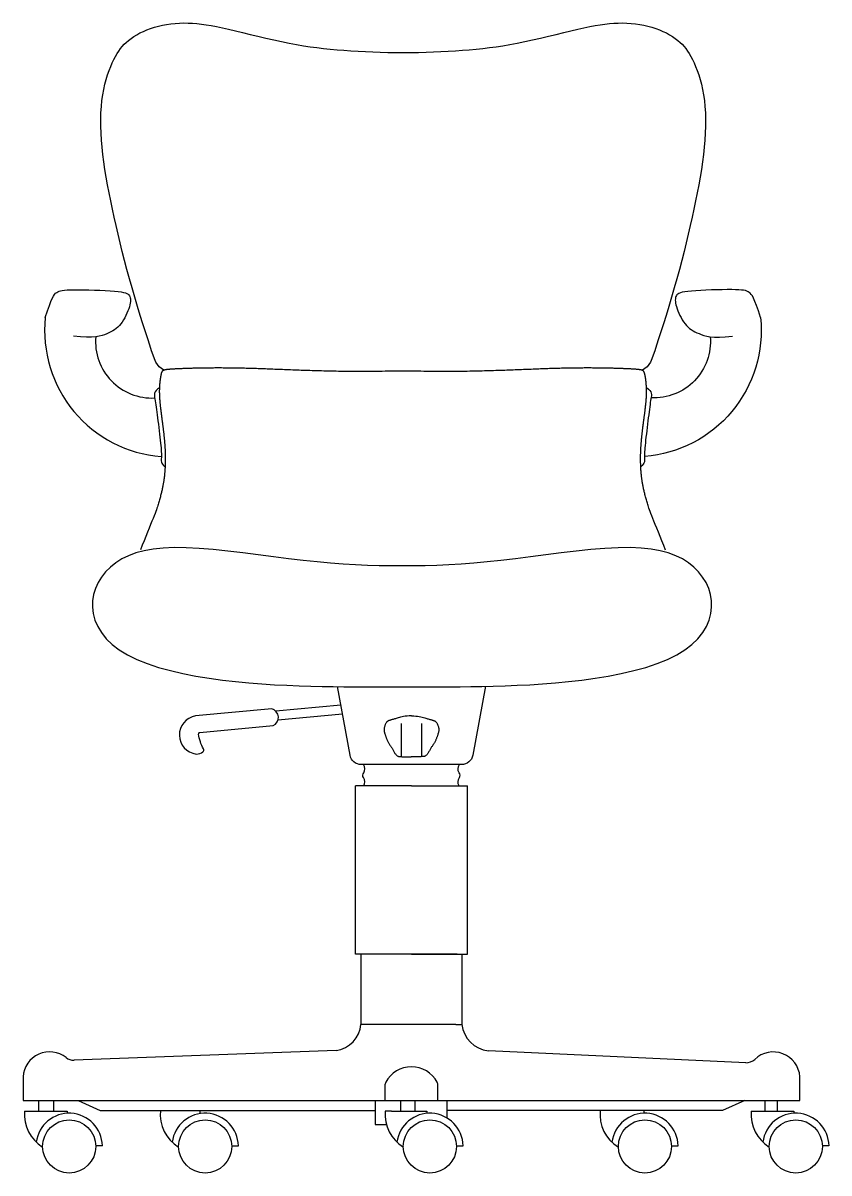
# Model space of a CAD drawing. Header units: millimetres. Extents: x 2198.5 to 2287.8, y 1208.8 to 1298.1.
# Drawn here: x 2216.082 to 2216.736, y 1227.472 to 1228.406 of the extents above; entities that cross this region are included whole.
import ezdxf

# ---------------------------------------------------------------- set-up
doc = ezdxf.new("R2010")
doc.units = ezdxf.units.MM

msp = doc.modelspace()

# ---------------------------------------------------------------- linework, layer by layer
for p, q in [((2216.17993, 1227.97741), (2216.17329, 1227.97564)), ((2216.18728, 1227.97874), (2216.17993, 1227.97741)), ((2216.19537, 1227.9796), (2216.18728, 1227.97874)), ((2216.20426, 1227.97999), (2216.19537, 1227.9796)), ((2216.21402, 1227.97991), (2216.20426, 1227.97999)), ((2216.22465, 1227.97936), (2216.21402, 1227.97991)), ((2216.23601, 1227.97842), (2216.22465, 1227.97936)), ((2216.24792, 1227.97718), (2216.23601, 1227.97842)), ((2216.26017, 1227.97572), (2216.24792, 1227.97718)), ((2216.53068, 1227.97718), (2216.51842, 1227.97572)), ((2216.54259, 1227.97842), (2216.53068, 1227.97718)), ((2216.55395, 1227.97936), (2216.54259, 1227.97842)), ((2216.56458, 1227.97991), (2216.55395, 1227.97936)), ((2216.57433, 1227.97999), (2216.56458, 1227.97991)), ((2216.58323, 1227.9796), (2216.57433, 1227.97999)), ((2216.59132, 1227.97874), (2216.58323, 1227.9796)), ((2216.59866, 1227.97741), (2216.59132, 1227.97874)), ((2216.60531, 1227.97564), (2216.59866, 1227.97741)), ((2216.15699, 1227.96767), (2216.1526, 1227.96417)), ((2216.16187, 1227.97076), (2216.15699, 1227.96767)), ((2216.16729, 1227.97342), (2216.16187, 1227.97076)), ((2216.17329, 1227.97564), (2216.16729, 1227.97342)), ((2216.2726, 1227.97414), (2216.26017, 1227.97572)), ((2216.28501, 1227.97253), (2216.2726, 1227.97414)), ((2216.29722, 1227.97097), (2216.28501, 1227.97253)), ((2216.30904, 1227.96956), (2216.29722, 1227.97097)), ((2216.32033, 1227.96837), (2216.30904, 1227.96956)), ((2216.33112, 1227.9674), (2216.32033, 1227.96837)), ((2216.34147, 1227.96662), (2216.33112, 1227.9674)), ((2216.35147, 1227.96603), (2216.34147, 1227.96662)), ((2216.43712, 1227.96662), (2216.42713, 1227.96603)), ((2216.44748, 1227.9674), (2216.43712, 1227.96662)), ((2216.45827, 1227.96837), (2216.44748, 1227.9674)), ((2216.46955, 1227.96956), (2216.45827, 1227.96837)), ((2216.48138, 1227.97097), (2216.46955, 1227.96956)), ((2216.49358, 1227.97253), (2216.48138, 1227.97097)), ((2216.506, 1227.97414), (2216.49358, 1227.97253)), ((2216.51842, 1227.97572), (2216.506, 1227.97414)), ((2216.61131, 1227.97342), (2216.60531, 1227.97564)), ((2216.61672, 1227.97076), (2216.61131, 1227.97342)), ((2216.62161, 1227.96767), (2216.61672, 1227.97076)), ((2216.626, 1227.96417), (2216.62161, 1227.96767)), ((2216.14873, 1227.96029), (2216.14539, 1227.95608)), ((2216.1526, 1227.96417), (2216.14873, 1227.96029)), ((2216.36118, 1227.9656), (2216.35147, 1227.96603)), ((2216.37067, 1227.96531), (2216.36118, 1227.9656)), ((2216.38002, 1227.96516), (2216.37067, 1227.96531)), ((2216.3893, 1227.96511), (2216.38002, 1227.96516)), ((2216.39858, 1227.96516), (2216.3893, 1227.96511)), ((2216.40793, 1227.96531), (2216.39858, 1227.96516)), ((2216.41742, 1227.9656), (2216.40793, 1227.96531)), ((2216.42713, 1227.96603), (2216.41742, 1227.9656)), ((2216.62987, 1227.96029), (2216.626, 1227.96417)), ((2216.6332, 1227.95608), (2216.62987, 1227.96029)), ((2216.14264, 1227.95158), (2216.1405, 1227.94684)), ((2216.14539, 1227.95608), (2216.14264, 1227.95158)), ((2216.63596, 1227.95158), (2216.6332, 1227.95608)), ((2216.6381, 1227.94684), (2216.63596, 1227.95158)), ((2216.139, 1227.94192), (2216.13818, 1227.93684)), ((2216.1405, 1227.94684), (2216.139, 1227.94192)), ((2216.6396, 1227.94192), (2216.6381, 1227.94684)), ((2216.64041, 1227.93684), (2216.6396, 1227.94192)), ((2216.13818, 1227.93684), (2216.13808, 1227.93167)), ((2216.13808, 1227.93167), (2216.13871, 1227.92644)), ((2216.63988, 1227.92644), (2216.64052, 1227.93167)), ((2216.64052, 1227.93167), (2216.64041, 1227.93684)), ((2216.13871, 1227.92644), (2216.14012, 1227.92122)), ((2216.14012, 1227.92122), (2216.14234, 1227.91605)), ((2216.63626, 1227.91605), (2216.63847, 1227.92122)), ((2216.63847, 1227.92122), (2216.63988, 1227.92644)), ((2216.14234, 1227.91605), (2216.14538, 1227.91099)), ((2216.14538, 1227.91099), (2216.14928, 1227.90609)), ((2216.62932, 1227.90609), (2216.63322, 1227.91099)), ((2216.63322, 1227.91099), (2216.63626, 1227.91605)), ((2216.14928, 1227.90609), (2216.15406, 1227.9014)), ((2216.15406, 1227.9014), (2216.15976, 1227.89699)), ((2216.61884, 1227.89699), (2216.62454, 1227.9014)), ((2216.62454, 1227.9014), (2216.62932, 1227.90609)), ((2216.15976, 1227.89699), (2216.16641, 1227.8929)), ((2216.16641, 1227.8929), (2216.17399, 1227.88918)), ((2216.60461, 1227.88918), (2216.61219, 1227.8929)), ((2216.61219, 1227.8929), (2216.61884, 1227.89699)), ((2216.17399, 1227.88918), (2216.18242, 1227.88583)), ((2216.18242, 1227.88583), (2216.19157, 1227.88282)), ((2216.19157, 1227.88282), (2216.2013, 1227.88014)), ((2216.5773, 1227.88014), (2216.58703, 1227.88282)), ((2216.58703, 1227.88282), (2216.59617, 1227.88583)), ((2216.59617, 1227.88583), (2216.60461, 1227.88918)), ((2216.2013, 1227.88014), (2216.21149, 1227.87778)), ((2216.21149, 1227.87778), (2216.222, 1227.87573)), ((2216.222, 1227.87573), (2216.23272, 1227.87396)), ((2216.23272, 1227.87396), (2216.2435, 1227.87245)), ((2216.5351, 1227.87245), (2216.54588, 1227.87396)), ((2216.54588, 1227.87396), (2216.5566, 1227.87573)), ((2216.5566, 1227.87573), (2216.56711, 1227.87778)), ((2216.56711, 1227.87778), (2216.5773, 1227.88014)), ((2216.2435, 1227.87245), (2216.25425, 1227.87121)), ((2216.25425, 1227.87121), (2216.2649, 1227.87019)), ((2216.2649, 1227.87019), (2216.27541, 1227.86937)), ((2216.27541, 1227.86937), (2216.28575, 1227.86873)), ((2216.28575, 1227.86873), (2216.29587, 1227.86823)), ((2216.29587, 1227.86823), (2216.30574, 1227.86786)), ((2216.30574, 1227.86786), (2216.31533, 1227.86759)), ((2216.31533, 1227.86759), (2216.32458, 1227.86739)), ((2216.32458, 1227.86739), (2216.33348, 1227.86723)), ((2216.33348, 1227.86723), (2216.34205, 1227.86712)), ((2216.34205, 1227.86712), (2216.35035, 1227.86703)), ((2216.35035, 1227.86703), (2216.35842, 1227.86698)), ((2216.35842, 1227.86698), (2216.3663, 1227.86694)), ((2216.3663, 1227.86694), (2216.37404, 1227.86692)), ((2216.37404, 1227.86692), (2216.38169, 1227.86692)), ((2216.38169, 1227.86692), (2216.3893, 1227.86692)), ((2216.3893, 1227.86692), (2216.3969, 1227.86692)), ((2216.3969, 1227.86692), (2216.40456, 1227.86692)), ((2216.40456, 1227.86692), (2216.4123, 1227.86694)), ((2216.4123, 1227.86694), (2216.42018, 1227.86698)), ((2216.42018, 1227.86698), (2216.42825, 1227.86703)), ((2216.42825, 1227.86703), (2216.43655, 1227.86712)), ((2216.43655, 1227.86712), (2216.44512, 1227.86723)), ((2216.44512, 1227.86723), (2216.45402, 1227.86739)), ((2216.45402, 1227.86739), (2216.46327, 1227.86759)), ((2216.46327, 1227.86759), (2216.47285, 1227.86786)), ((2216.47285, 1227.86786), (2216.48273, 1227.86823)), ((2216.48273, 1227.86823), (2216.49285, 1227.86873)), ((2216.49285, 1227.86873), (2216.50319, 1227.86937)), ((2216.50319, 1227.86937), (2216.5137, 1227.87019)), ((2216.5137, 1227.87019), (2216.52435, 1227.87121)), ((2216.52435, 1227.87121), (2216.5351, 1227.87245))]:
    msp.add_line(p, q)
at = {"color": 7}
for p, q in [((2216.3397, 1227.85215), (2216.28688, 1227.84721)), ((2216.34105, 1227.84471), (2216.28855, 1227.83981)), ((2216.38863, 1227.83711), (2216.38863, 1227.81031)), ((2216.40518, 1227.83711), (2216.40518, 1227.81031)), ((2216.35146, 1227.64988), (2216.35146, 1227.78652)), ((2216.3969, 1227.78652), (2216.35146, 1227.78652)), ((2216.3969, 1227.78652), (2216.44235, 1227.78652)), ((2216.44235, 1227.64988), (2216.44235, 1227.78652)), ((2216.3969, 1227.64988), (2216.35146, 1227.64988)), ((2216.35591, 1227.64988), (2216.35591, 1227.59303)), ((2216.43409, 1227.64988), (2216.3969, 1227.64988)), ((2216.3969, 1227.64988), (2216.44235, 1227.64988)), ((2216.4379, 1227.64988), (2216.4379, 1227.59303)), ((2216.43301, 1227.59303), (2216.4379, 1227.59303)), ((2216.33581, 1227.57182), (2216.12319, 1227.56393)), ((2216.66813, 1227.56187), (2216.45932, 1227.57167)), ((2216.08171, 1227.55051), (2216.08171, 1227.53112)), ((2216.7121, 1227.53112), (2216.7121, 1227.55051)), ((2216.08171, 1227.53112), (2216.3969, 1227.53112)), ((2216.09454, 1227.52243), (2216.09454, 1227.53112)), ((2216.10662, 1227.52243), (2216.10662, 1227.53112)), ((2216.38806, 1227.53112), (2216.38806, 1227.52243)), ((2216.42602, 1227.51686), (2216.42602, 1227.53112)), ((2216.68388, 1227.52243), (2216.68388, 1227.53112)), ((2216.08289, 1227.52243), (2216.08676, 1227.52243)), ((2216.08676, 1227.52243), (2216.11752, 1227.52243)), ((2216.11752, 1227.52243), (2216.11752, 1227.52082)), ((2216.22538, 1227.52055), (2216.22538, 1227.5232)), ((2216.38069, 1227.52243), (2216.3756, 1227.52243)), ((2216.67251, 1227.52243), (2216.67638, 1227.52243)), ((2216.14611, 1227.49446), (2216.14073, 1227.49435)), ((2216.25106, 1227.49435), (2216.25644, 1227.49446)), ((2216.43344, 1227.49435), (2216.43882, 1227.49446)), ((2216.6079, 1227.49435), (2216.61328, 1227.49446)), ((2216.73573, 1227.49446), (2216.73035, 1227.49435))]:
    msp.add_line(p, q, dxfattribs=at)
for points in [[(2216.196, 1228.124), (2216.19398, 1228.12534), (2216.1923, 1228.12683), (2216.19087, 1228.12857), (2216.18962, 1228.13064), (2216.18845, 1228.13315), (2216.18728, 1228.13619), (2216.18602, 1228.13985), (2216.1846, 1228.14423), (2216.18294, 1228.14937), (2216.18107, 1228.15521), (2216.17903, 1228.16163), (2216.17688, 1228.1685), (2216.17466, 1228.17572), (2216.17241, 1228.18317), (2216.17019, 1228.19073), (2216.16804, 1228.19829), (2216.16599, 1228.20574), (2216.16405, 1228.21309), (2216.16221, 1228.22031), (2216.16047, 1228.22743), (2216.15882, 1228.23444), (2216.15724, 1228.24134), (2216.15574, 1228.24814), (2216.1543, 1228.25484), (2216.15292, 1228.26145), (2216.15161, 1228.26795), (2216.15038, 1228.27436), (2216.14925, 1228.28067), (2216.14822, 1228.28689), (2216.14731, 1228.29301), (2216.14652, 1228.29904), (2216.14588, 1228.30497), (2216.14539, 1228.3108), (2216.14505, 1228.31652), (2216.14487, 1228.32211), (2216.14484, 1228.32755), (2216.14498, 1228.33283), (2216.14528, 1228.33792), (2216.14575, 1228.34281), (2216.14638, 1228.34748), (2216.14718, 1228.35192), (2216.14812, 1228.35612), (2216.14919, 1228.36008), (2216.15035, 1228.3638), (2216.15158, 1228.36727), (2216.15286, 1228.3705), (2216.15416, 1228.37349), (2216.15546, 1228.37623), (2216.15674, 1228.37873), (2216.15802, 1228.381), (2216.15933, 1228.38309), (2216.1607, 1228.38502), (2216.16216, 1228.38681), (2216.16372, 1228.38851), (2216.16543, 1228.39013), (2216.16731, 1228.39171), (2216.16937, 1228.39327), (2216.17162, 1228.3948), (2216.17404, 1228.39629), (2216.17663, 1228.39771), (2216.17936, 1228.39906), (2216.18223, 1228.40031), (2216.18522, 1228.40146), (2216.18832, 1228.40248), (2216.19153, 1228.40336), (2216.19482, 1228.4041), (2216.19818, 1228.40471), (2216.20161, 1228.40518), (2216.20508, 1228.40553), (2216.20858, 1228.40574), (2216.21211, 1228.40583), (2216.21565, 1228.40579), (2216.21919, 1228.40563), (2216.22278, 1228.40534), (2216.22647, 1228.40492), (2216.23033, 1228.40437), (2216.23441, 1228.40368), (2216.23877, 1228.40285), (2216.24346, 1228.40187), (2216.24853, 1228.40074), (2216.25403, 1228.39946), (2216.25988, 1228.39807), (2216.266, 1228.3966), (2216.27231, 1228.39509), (2216.2787, 1228.39358), (2216.28511, 1228.39212), (2216.29143, 1228.39073), (2216.29759, 1228.38947), (2216.30351, 1228.38835), (2216.30923, 1228.38738), (2216.31479, 1228.38654), (2216.32025, 1228.38581), (2216.32566, 1228.38517), (2216.33107, 1228.38462), (2216.33652, 1228.38414), (2216.34207, 1228.3837), (2216.34776, 1228.38331), (2216.35358, 1228.38295), (2216.35951, 1228.38264), (2216.36553, 1228.38238), (2216.37163, 1228.38217), (2216.37779, 1228.38201), (2216.38398, 1228.38192), (2216.39019, 1228.38188), (2216.3964, 1228.38192), (2216.40259, 1228.38201), (2216.40875, 1228.38217), (2216.41485, 1228.38238), (2216.42087, 1228.38264), (2216.4268, 1228.38295), (2216.43262, 1228.38331), (2216.43831, 1228.3837), (2216.44386, 1228.38414), (2216.44931, 1228.38462), (2216.45472, 1228.38517), (2216.46012, 1228.38581), (2216.46558, 1228.38654), (2216.47115, 1228.38738), (2216.47687, 1228.38835), (2216.48279, 1228.38947), (2216.48894, 1228.39073), (2216.49527, 1228.39212), (2216.50167, 1228.39358), (2216.50807, 1228.39509), (2216.51438, 1228.3966), (2216.5205, 1228.39807), (2216.52635, 1228.39946), (2216.53185, 1228.40074), (2216.53692, 1228.40187), (2216.54161, 1228.40285), (2216.54596, 1228.40368), (2216.55004, 1228.40437), (2216.5539, 1228.40492), (2216.5576, 1228.40534), (2216.56119, 1228.40563), (2216.56473, 1228.40579), (2216.56827, 1228.40583), (2216.57179, 1228.40574), (2216.5753, 1228.40553), (2216.57877, 1228.40518), (2216.5822, 1228.40471), (2216.58556, 1228.4041), (2216.58885, 1228.40336), (2216.59206, 1228.40248), (2216.59516, 1228.40146), (2216.59815, 1228.40031), (2216.60102, 1228.39906), (2216.60375, 1228.39771), (2216.60633, 1228.39629), (2216.60876, 1228.3948), (2216.61101, 1228.39327), (2216.61307, 1228.39171), (2216.61495, 1228.39013), (2216.61666, 1228.38851), (2216.61822, 1228.38681), (2216.61968, 1228.38502), (2216.62104, 1228.38309), (2216.62236, 1228.381), (2216.62364, 1228.37873), (2216.62492, 1228.37623), (2216.62622, 1228.37349), (2216.62752, 1228.3705), (2216.6288, 1228.36727), (2216.63003, 1228.3638), (2216.63119, 1228.36008), (2216.63226, 1228.35612), (2216.6332, 1228.35192), (2216.634, 1228.34748), (2216.63463, 1228.34281), (2216.6351, 1228.33792), (2216.6354, 1228.33283), (2216.63554, 1228.32755), (2216.63551, 1228.32211), (2216.63533, 1228.31652), (2216.63499, 1228.3108), (2216.6345, 1228.30497), (2216.63386, 1228.29904), (2216.63307, 1228.29301), (2216.63216, 1228.28689), (2216.63113, 1228.28067), (2216.62999, 1228.27436), (2216.62877, 1228.26795), (2216.62746, 1228.26145), (2216.62608, 1228.25484), (2216.62464, 1228.24814), (2216.62314, 1228.24134), (2216.62156, 1228.23444), (2216.61991, 1228.22743), (2216.61816, 1228.22031), (2216.61633, 1228.21309), (2216.61439, 1228.20574), (2216.61234, 1228.19829), (2216.61019, 1228.19073), (2216.60797, 1228.18317), (2216.60572, 1228.17572), (2216.6035, 1228.1685), (2216.60135, 1228.16163), (2216.59931, 1228.15521), (2216.59744, 1228.14937), (2216.59578, 1228.14423), (2216.59435, 1228.13985), (2216.5931, 1228.13619), (2216.59193, 1228.13315), (2216.59076, 1228.13064), (2216.58951, 1228.12857), (2216.58808, 1228.12683), (2216.5864, 1228.12534), (2216.58438, 1228.124)], [(2216.0998, 1228.16669), (2216.10159, 1228.17212), (2216.10311, 1228.17644), (2216.1044, 1228.17979), (2216.1055, 1228.18231), (2216.10647, 1228.18416), (2216.10734, 1228.18547), (2216.10818, 1228.1864), (2216.10902, 1228.18707), (2216.10992, 1228.18763), (2216.11094, 1228.18809), (2216.11214, 1228.18846), (2216.11359, 1228.18876), (2216.11535, 1228.18898), (2216.11749, 1228.18914), (2216.12007, 1228.18924), (2216.12316, 1228.18928), (2216.12678, 1228.18928), (2216.13084, 1228.18924), (2216.13517, 1228.18916), (2216.13964, 1228.18903), (2216.14409, 1228.18887), (2216.14839, 1228.18868), (2216.15238, 1228.18844), (2216.15592, 1228.18818), (2216.1589, 1228.18789), (2216.16134, 1228.18756), (2216.16331, 1228.18719), (2216.16486, 1228.18676), (2216.16606, 1228.18629), (2216.16697, 1228.18575), (2216.16764, 1228.18514), (2216.16814, 1228.18446), (2216.16852, 1228.1837), (2216.16879, 1228.18286), (2216.16895, 1228.18191), (2216.16899, 1228.18087), (2216.16892, 1228.17971), (2216.16873, 1228.17844), (2216.16843, 1228.17704), (2216.16801, 1228.1755), (2216.16747, 1228.17384), (2216.16682, 1228.17207), (2216.16607, 1228.17024), (2216.16522, 1228.16839), (2216.1643, 1228.16655), (2216.16329, 1228.16477), (2216.16223, 1228.16309), (2216.1611, 1228.16155), (2216.15992, 1228.16017), (2216.15869, 1228.15894), (2216.15739, 1228.15785), (2216.15603, 1228.15687), (2216.15458, 1228.15597), (2216.15306, 1228.15514), (2216.15145, 1228.15436), (2216.14974, 1228.15359), (2216.14792, 1228.15284), (2216.14587, 1228.15214), (2216.1435, 1228.15153), (2216.14068, 1228.15107), (2216.1373, 1228.15079), (2216.13325, 1228.15076), (2216.12842, 1228.15101), (2216.12268, 1228.1516)], [(2216.6802, 1228.16679), (2216.67841, 1228.17223), (2216.67689, 1228.17654), (2216.67561, 1228.17989), (2216.67451, 1228.18242), (2216.67354, 1228.18427), (2216.67266, 1228.18558), (2216.67182, 1228.1865), (2216.67098, 1228.18718), (2216.67008, 1228.18773), (2216.66907, 1228.18819), (2216.66787, 1228.18857), (2216.66642, 1228.18886), (2216.66466, 1228.18909), (2216.66252, 1228.18924), (2216.65994, 1228.18934), (2216.65685, 1228.18939), (2216.65322, 1228.18939), (2216.64917, 1228.18935), (2216.64483, 1228.18926), (2216.64037, 1228.18914), (2216.63591, 1228.18898), (2216.63161, 1228.18878), (2216.62762, 1228.18855), (2216.62408, 1228.18829), (2216.6211, 1228.18799), (2216.61866, 1228.18766), (2216.61669, 1228.18729), (2216.61514, 1228.18687), (2216.61394, 1228.18639), (2216.61304, 1228.18585), (2216.61236, 1228.18525), (2216.61186, 1228.18457), (2216.61148, 1228.18381), (2216.61121, 1228.18296), (2216.61105, 1228.18202), (2216.61101, 1228.18097), (2216.61108, 1228.17982), (2216.61127, 1228.17854), (2216.61158, 1228.17714), (2216.612, 1228.17561), (2216.61254, 1228.17394), (2216.61319, 1228.17217), (2216.61394, 1228.17034), (2216.61478, 1228.16849), (2216.61571, 1228.16666), (2216.61671, 1228.16488), (2216.61778, 1228.1632), (2216.61891, 1228.16165), (2216.62008, 1228.16027), (2216.62132, 1228.15905), (2216.62261, 1228.15795), (2216.62398, 1228.15697), (2216.62542, 1228.15607), (2216.62694, 1228.15525), (2216.62855, 1228.15446), (2216.63026, 1228.1537), (2216.63209, 1228.15295), (2216.63413, 1228.15224), (2216.6365, 1228.15164), (2216.63932, 1228.15117), (2216.6427, 1228.1509), (2216.64675, 1228.15087), (2216.65159, 1228.15112), (2216.65733, 1228.15171)], [(2216.60311, 1227.9779), (2216.6016, 1227.98176), (2216.60011, 1227.9855), (2216.59867, 1227.98908), (2216.59729, 1227.99248), (2216.59599, 1227.99567), (2216.59478, 1227.99863), (2216.59369, 1228.00133), (2216.59272, 1228.00374), (2216.59188, 1228.00585), (2216.59118, 1228.00769), (2216.59058, 1228.00929), (2216.59007, 1228.0107), (2216.58965, 1228.01194), (2216.58928, 1228.01305), (2216.58895, 1228.01407), (2216.58866, 1228.01504), (2216.58837, 1228.01598), (2216.58809, 1228.01691), (2216.58783, 1228.01783), (2216.58757, 1228.01872), (2216.58732, 1228.01961), (2216.58709, 1228.02048), (2216.58686, 1228.02133), (2216.58664, 1228.02217), (2216.58642, 1228.023), (2216.58622, 1228.02381), (2216.58602, 1228.02461), (2216.58584, 1228.0254), (2216.58566, 1228.02618), (2216.58548, 1228.02694), (2216.58532, 1228.0277), (2216.58516, 1228.02844), (2216.58501, 1228.02917), (2216.58487, 1228.0299), (2216.58473, 1228.03061), (2216.5846, 1228.03131), (2216.58448, 1228.032), (2216.58436, 1228.03269), (2216.58425, 1228.03336), (2216.58414, 1228.03403), (2216.58404, 1228.03469), (2216.58395, 1228.03535), (2216.58386, 1228.03599), (2216.58377, 1228.03663), (2216.58369, 1228.03727), (2216.58362, 1228.0379), (2216.58355, 1228.03852), (2216.58348, 1228.03913), (2216.58342, 1228.03975), (2216.58336, 1228.04036), (2216.58331, 1228.04096), (2216.58326, 1228.04156), (2216.58321, 1228.04216), (2216.58317, 1228.04275), (2216.58313, 1228.04334), (2216.58309, 1228.04393), (2216.58306, 1228.04451), (2216.58303, 1228.0451), (2216.583, 1228.04568), (2216.58297, 1228.04626), (2216.58295, 1228.04684), (2216.58293, 1228.04741), (2216.58291, 1228.04798), (2216.5829, 1228.04856), (2216.58288, 1228.04913), (2216.58287, 1228.04969), (2216.58287, 1228.05026), (2216.58286, 1228.05082), (2216.58286, 1228.05139), (2216.58285, 1228.05195), (2216.58285, 1228.05251), (2216.58286, 1228.05306), (2216.58286, 1228.05362), (2216.58287, 1228.05417), (2216.58288, 1228.05473), (2216.58289, 1228.05528), (2216.5829, 1228.05582), (2216.58292, 1228.05637), (2216.58293, 1228.05692), (2216.58295, 1228.05746), (2216.58297, 1228.058), (2216.583, 1228.05854), (2216.58302, 1228.05908), (2216.58304, 1228.05961), (2216.58307, 1228.06015), (2216.5831, 1228.06068), (2216.58313, 1228.06121), (2216.58316, 1228.06174), (2216.5832, 1228.06227), (2216.58323, 1228.06279), (2216.58327, 1228.06332), (2216.5833, 1228.06384), (2216.58334, 1228.06436), (2216.58338, 1228.06488), (2216.58342, 1228.0654), (2216.58347, 1228.06591), (2216.58351, 1228.06642), (2216.58355, 1228.06694), (2216.5836, 1228.06745), (2216.58365, 1228.06795), (2216.58369, 1228.06846), (2216.58374, 1228.06897), (2216.58379, 1228.06947), (2216.58384, 1228.06997), (2216.58389, 1228.07047), (2216.58395, 1228.07097), (2216.584, 1228.07146), (2216.58405, 1228.07196), (2216.58411, 1228.07245), (2216.58416, 1228.07294), (2216.58422, 1228.07343), (2216.58427, 1228.07392), (2216.58433, 1228.0744), (2216.58439, 1228.07489), (2216.58445, 1228.07537), (2216.5845, 1228.07585), (2216.58456, 1228.07633), (2216.58462, 1228.07681), (2216.58468, 1228.07728), (2216.58474, 1228.07776), (2216.5848, 1228.07823), (2216.58486, 1228.0787), (2216.58492, 1228.07917), (2216.58498, 1228.07964), (2216.58504, 1228.0801), (2216.5851, 1228.08056), (2216.58516, 1228.08103), (2216.58522, 1228.08149), (2216.58528, 1228.08194), (2216.58534, 1228.0824), (2216.5854, 1228.08286), (2216.58546, 1228.08331), (2216.58552, 1228.08376), (2216.58558, 1228.08421), (2216.58564, 1228.08466), (2216.5857, 1228.0851), (2216.58576, 1228.08555), (2216.58581, 1228.08599), (2216.58587, 1228.08643), (2216.58593, 1228.08687), (2216.58599, 1228.0873), (2216.58604, 1228.08774), (2216.5861, 1228.08817), (2216.58616, 1228.0886), (2216.58621, 1228.08903), (2216.58627, 1228.08946), (2216.58632, 1228.08988), (2216.58638, 1228.09031), (2216.58643, 1228.09073), (2216.58648, 1228.09115), (2216.58653, 1228.09157), (2216.58658, 1228.09198), (2216.58663, 1228.0924), (2216.58668, 1228.09281), (2216.58673, 1228.09322), (2216.58678, 1228.09363), (2216.58683, 1228.09404), (2216.58687, 1228.09444), (2216.58692, 1228.09484), (2216.58696, 1228.09524), (2216.58701, 1228.09564), (2216.58705, 1228.09604), (2216.58709, 1228.09643), (2216.58713, 1228.09683), (2216.58717, 1228.09722), (2216.58721, 1228.09761), (2216.58724, 1228.09799), (2216.58728, 1228.09838), (2216.58731, 1228.09876), (2216.58734, 1228.09914), (2216.58738, 1228.09952), (2216.58741, 1228.0999), (2216.58743, 1228.10027), (2216.58746, 1228.10064), (2216.58749, 1228.10101), (2216.58751, 1228.10138), (2216.58753, 1228.10175), (2216.58756, 1228.10211), (2216.58758, 1228.10248), (2216.58759, 1228.10284), (2216.58761, 1228.10319), (2216.58763, 1228.10355), (2216.58764, 1228.1039), (2216.58765, 1228.10425), (2216.58766, 1228.1046), (2216.58767, 1228.10495), (2216.58768, 1228.1053), (2216.58768, 1228.10564), (2216.58769, 1228.10598), (2216.58769, 1228.10632), (2216.58769, 1228.10665), (2216.58769, 1228.10699), (2216.58769, 1228.10732), (2216.58768, 1228.10765), (2216.58768, 1228.10797), (2216.58767, 1228.1083), (2216.58766, 1228.10862), (2216.58766, 1228.10894), (2216.58765, 1228.10926), (2216.58763, 1228.10957), (2216.58762, 1228.10988), (2216.58761, 1228.11019), (2216.58759, 1228.1105), (2216.58758, 1228.1108), (2216.58756, 1228.1111), (2216.58754, 1228.1114), (2216.58752, 1228.11169), (2216.5875, 1228.11198), (2216.58748, 1228.11227), (2216.58746, 1228.11256), (2216.58743, 1228.11284), (2216.58741, 1228.11312), (2216.58739, 1228.1134), (2216.58736, 1228.11367), (2216.58733, 1228.11394), (2216.58731, 1228.11421), (2216.58728, 1228.11448), (2216.58725, 1228.11474), (2216.58722, 1228.11499), (2216.58719, 1228.11525), (2216.58716, 1228.1155), (2216.58713, 1228.11575), (2216.5871, 1228.116), (2216.58707, 1228.11624), (2216.58704, 1228.11648), (2216.587, 1228.11671), (2216.58697, 1228.11694), (2216.58694, 1228.11717), (2216.5869, 1228.11739), (2216.58687, 1228.11761), (2216.58684, 1228.11783), (2216.5868, 1228.11805), (2216.58677, 1228.11826), (2216.58673, 1228.11846), (2216.5867, 1228.11866), (2216.58666, 1228.11886), (2216.58663, 1228.11906), (2216.58659, 1228.11925), (2216.58656, 1228.11944), (2216.58652, 1228.11962), (2216.58649, 1228.1198), (2216.58645, 1228.11997), (2216.58642, 1228.12015), (2216.58638, 1228.12031), (2216.58635, 1228.12048), (2216.58632, 1228.12064), (2216.58628, 1228.12079), (2216.58625, 1228.12094), (2216.58621, 1228.12109), (2216.58618, 1228.12123), (2216.58614, 1228.12137), (2216.58611, 1228.12151), (2216.58607, 1228.12164), (2216.58603, 1228.12177), (2216.58599, 1228.12189), (2216.58595, 1228.12201), (2216.58591, 1228.12213), (2216.58587, 1228.12224), (2216.58582, 1228.12235), (2216.58577, 1228.12246), (2216.58572, 1228.12256), (2216.58567, 1228.12266), (2216.58561, 1228.12276), (2216.58555, 1228.12285), (2216.58549, 1228.12295), (2216.58542, 1228.12303), (2216.58535, 1228.12312), (2216.58527, 1228.1232), (2216.58519, 1228.12328), (2216.5851, 1228.12335), (2216.58501, 1228.12343), (2216.58492, 1228.1235), (2216.58482, 1228.12357), (2216.58471, 1228.12363), (2216.5846, 1228.1237), (2216.58448, 1228.12376), (2216.58435, 1228.12382), (2216.58422, 1228.12388), (2216.58408, 1228.12393), (2216.58393, 1228.12398), (2216.58378, 1228.12403), (2216.58361, 1228.12408), (2216.58344, 1228.12413), (2216.58326, 1228.12418), (2216.58308, 1228.12422), (2216.58288, 1228.12426), (2216.58268, 1228.1243), (2216.58246, 1228.12434), (2216.58224, 1228.12438), (2216.582, 1228.12442), (2216.58176, 1228.12445), (2216.58151, 1228.12449), (2216.58124, 1228.12452), (2216.58097, 1228.12455), (2216.58068, 1228.12458), (2216.58038, 1228.12461), (2216.58008, 1228.12464), (2216.57976, 1228.12467), (2216.57942, 1228.1247), (2216.57908, 1228.12473), (2216.57872, 1228.12475), (2216.57835, 1228.12478), (2216.57797, 1228.12481), (2216.57757, 1228.12483), (2216.57717, 1228.12486), (2216.57674, 1228.12488), (2216.57631, 1228.12491), (2216.57586, 1228.12493), (2216.57539, 1228.12496), (2216.57491, 1228.12498), (2216.57442, 1228.12501), (2216.57391, 1228.12503), (2216.57339, 1228.12506), (2216.57285, 1228.12508), (2216.57229, 1228.12511), (2216.57173, 1228.12513), (2216.57114, 1228.12516), (2216.57054, 1228.12518), (2216.56993, 1228.12521), (2216.5693, 1228.12523), (2216.56866, 1228.12526), (2216.568, 1228.12528), (2216.56733, 1228.12531), (2216.56664, 1228.12533), (2216.56594, 1228.12536), (2216.56522, 1228.12538), (2216.56449, 1228.12541), (2216.56374, 1228.12543), (2216.56298, 1228.12546), (2216.5622, 1228.12548), (2216.56141, 1228.1255), (2216.56061, 1228.12552), (2216.55979, 1228.12554), (2216.55895, 1228.12557), (2216.55811, 1228.12559), (2216.55724, 1228.1256), (2216.55637, 1228.12562), (2216.55548, 1228.12564), (2216.55457, 1228.12566), (2216.55366, 1228.12568), (2216.55272, 1228.12569), (2216.55178, 1228.12571), (2216.55082, 1228.12572), (2216.54984, 1228.12573), (2216.54886, 1228.12574), (2216.54786, 1228.12575), (2216.54684, 1228.12576), (2216.54581, 1228.12577), (2216.54477, 1228.12578), (2216.54372, 1228.12578), (2216.54265, 1228.12579), (2216.54157, 1228.12579), (2216.54047, 1228.12579), (2216.53936, 1228.12579), (2216.53824, 1228.12579), (2216.53711, 1228.12579), (2216.53596, 1228.12578), (2216.5348, 1228.12578), (2216.53362, 1228.12577), (2216.53244, 1228.12576), (2216.53124, 1228.12575), (2216.53003, 1228.12573), (2216.5288, 1228.12572), (2216.52756, 1228.1257), (2216.52631, 1228.12568), (2216.52505, 1228.12566), (2216.52377, 1228.12564), (2216.52248, 1228.12562), (2216.52118, 1228.12559), (2216.51987, 1228.12556), (2216.51854, 1228.12553), (2216.5172, 1228.1255), (2216.51585, 1228.12546), (2216.51449, 1228.12542), (2216.51311, 1228.12538), (2216.51173, 1228.12534), (2216.51033, 1228.1253), (2216.50891, 1228.12525), (2216.50749, 1228.1252), (2216.50605, 1228.12515), (2216.5046, 1228.1251), (2216.50313, 1228.12505), (2216.50166, 1228.12499), (2216.50017, 1228.12494), (2216.49866, 1228.12488), (2216.49714, 1228.12482), (2216.49561, 1228.12476), (2216.49406, 1228.1247), (2216.4925, 1228.12464), (2216.49093, 1228.12457), (2216.48934, 1228.12451), (2216.48773, 1228.12445), (2216.48611, 1228.12438), (2216.48448, 1228.12432), (2216.48283, 1228.12425), (2216.48116, 1228.12419), (2216.47948, 1228.12412), (2216.47778, 1228.12406), (2216.47607, 1228.124), (2216.47434, 1228.12393), (2216.47259, 1228.12387), (2216.47083, 1228.12381), (2216.46905, 1228.12375), (2216.46725, 1228.12369), (2216.46543, 1228.12363), (2216.4636, 1228.12358), (2216.46175, 1228.12352), (2216.45988, 1228.12347), (2216.458, 1228.12342), (2216.45609, 1228.12337), (2216.45417, 1228.12332), (2216.45223, 1228.12327), (2216.45027, 1228.12323), (2216.44829, 1228.12319), (2216.44629, 1228.12315), (2216.44427, 1228.12312), (2216.44224, 1228.12308), (2216.44018, 1228.12305), (2216.4381, 1228.12303), (2216.43601, 1228.123), (2216.43389, 1228.12298), (2216.43175, 1228.12297), (2216.42959, 1228.12296), (2216.42741, 1228.12295), (2216.42521, 1228.12294), (2216.42299, 1228.12294), (2216.42075, 1228.12294), (2216.41849, 1228.12295), (2216.41622, 1228.12296), (2216.41392, 1228.12298), (2216.4116, 1228.123), (2216.40927, 1228.12302), (2216.40692, 1228.12305), (2216.40456, 1228.12309), (2216.40218, 1228.12312), (2216.39979, 1228.12315), (2216.39739, 1228.12318), (2216.39498, 1228.1232), (2216.39256, 1228.12322), (2216.39013, 1228.12322), (2216.38769, 1228.12322), (2216.38526, 1228.1232), (2216.38283, 1228.12318), (2216.3804, 1228.12315), (2216.37798, 1228.12312), (2216.37557, 1228.12309), (2216.37317, 1228.12305), (2216.3708, 1228.12302), (2216.36845, 1228.123), (2216.36612, 1228.12298), (2216.36381, 1228.12296), (2216.36152, 1228.12295), (2216.35926, 1228.12294), (2216.35701, 1228.12294), (2216.35479, 1228.12294), (2216.35259, 1228.12295), (2216.35041, 1228.12296), (2216.34826, 1228.12297), (2216.34612, 1228.12298), (2216.344, 1228.123), (2216.3419, 1228.12303), (2216.33983, 1228.12305), (2216.33777, 1228.12308), (2216.33573, 1228.12312), (2216.33372, 1228.12315), (2216.33172, 1228.12319), (2216.32974, 1228.12323), (2216.32778, 1228.12327), (2216.32584, 1228.12332), (2216.32392, 1228.12337), (2216.32201, 1228.12342), (2216.32013, 1228.12347), (2216.31826, 1228.12352), (2216.31641, 1228.12358), (2216.31458, 1228.12363), (2216.31276, 1228.12369), (2216.31096, 1228.12375), (2216.30918, 1228.12381), (2216.30742, 1228.12387), (2216.30567, 1228.12393), (2216.30394, 1228.124), (2216.30223, 1228.12406), (2216.30053, 1228.12412), (2216.29885, 1228.12419), (2216.29718, 1228.12425), (2216.29553, 1228.12432), (2216.2939, 1228.12438), (2216.29228, 1228.12445), (2216.29067, 1228.12451), (2216.28908, 1228.12457), (2216.28751, 1228.12464), (2216.28594, 1228.1247), (2216.2844, 1228.12476), (2216.28287, 1228.12482), (2216.28135, 1228.12488), (2216.27984, 1228.12494), (2216.27835, 1228.12499), (2216.27687, 1228.12505), (2216.27541, 1228.1251), (2216.27396, 1228.12515), (2216.27252, 1228.1252), (2216.27109, 1228.12525), (2216.26968, 1228.1253), (2216.26828, 1228.12534), (2216.26689, 1228.12538), (2216.26552, 1228.12542), (2216.26415, 1228.12546), (2216.2628, 1228.1255), (2216.26147, 1228.12553), (2216.26014, 1228.12556), (2216.25883, 1228.12559), (2216.25753, 1228.12562), (2216.25624, 1228.12564), (2216.25496, 1228.12566), (2216.2537, 1228.12568), (2216.25245, 1228.1257), (2216.25121, 1228.12572), (2216.24998, 1228.12573), (2216.24877, 1228.12575), (2216.24757, 1228.12576), (2216.24638, 1228.12577), (2216.24521, 1228.12578), (2216.24405, 1228.12578), (2216.2429, 1228.12579), (2216.24177, 1228.12579), (2216.24064, 1228.12579), (2216.23954, 1228.12579), (2216.23844, 1228.12579), (2216.23736, 1228.12579), (2216.23629, 1228.12578), (2216.23524, 1228.12578), (2216.23419, 1228.12577), (2216.23317, 1228.12576), (2216.23215, 1228.12575), (2216.23115, 1228.12574), (2216.23016, 1228.12573), (2216.22919, 1228.12572), (2216.22823, 1228.12571), (2216.22728, 1228.12569), (2216.22635, 1228.12568), (2216.22543, 1228.12566), (2216.22453, 1228.12564), (2216.22364, 1228.12562), (2216.22276, 1228.1256), (2216.2219, 1228.12559), (2216.22105, 1228.12557), (2216.22022, 1228.12554), (2216.2194, 1228.12552), (2216.2186, 1228.1255), (2216.21781, 1228.12548), (2216.21703, 1228.12546), (2216.21627, 1228.12543), (2216.21552, 1228.12541), (2216.21479, 1228.12538), (2216.21407, 1228.12536), (2216.21337, 1228.12533), (2216.21268, 1228.12531), (2216.21201, 1228.12528), (2216.21135, 1228.12526), (2216.21071, 1228.12523), (2216.21008, 1228.12521), (2216.20947, 1228.12518), (2216.20887, 1228.12516), (2216.20828, 1228.12513), (2216.20771, 1228.12511), (2216.20716, 1228.12508), (2216.20662, 1228.12506), (2216.2061, 1228.12503), (2216.20559, 1228.12501), (2216.2051, 1228.12498), (2216.20462, 1228.12496), (2216.20415, 1228.12493), (2216.2037, 1228.12491), (2216.20327, 1228.12488), (2216.20284, 1228.12486), (2216.20243, 1228.12483), (2216.20204, 1228.12481), (2216.20166, 1228.12478), (2216.20129, 1228.12475), (2216.20093, 1228.12473), (2216.20058, 1228.1247), (2216.20025, 1228.12467), (2216.19993, 1228.12464), (2216.19962, 1228.12461), (2216.19933, 1228.12458), (2216.19904, 1228.12455), (2216.19877, 1228.12452), (2216.1985, 1228.12449), (2216.19825, 1228.12445), (2216.198, 1228.12442), (2216.19777, 1228.12438), (2216.19755, 1228.12434), (2216.19733, 1228.1243), (2216.19713, 1228.12426), (2216.19693, 1228.12422), (2216.19674, 1228.12418), (2216.19657, 1228.12413), (2216.19639, 1228.12408), (2216.19623, 1228.12403), (2216.19608, 1228.12398), (2216.19593, 1228.12393), (2216.19579, 1228.12388), (2216.19566, 1228.12382), (2216.19553, 1228.12376), (2216.19541, 1228.1237), (2216.1953, 1228.12363), (2216.19519, 1228.12357), (2216.19509, 1228.1235), (2216.19499, 1228.12343), (2216.1949, 1228.12335), (2216.19482, 1228.12328), (2216.19474, 1228.1232), (2216.19466, 1228.12312), (2216.19459, 1228.12303), (2216.19452, 1228.12295), (2216.19446, 1228.12285), (2216.1944, 1228.12276), (2216.19434, 1228.12266), (2216.19429, 1228.12256), (2216.19424, 1228.12246), (2216.19419, 1228.12235), (2216.19414, 1228.12224), (2216.1941, 1228.12213), (2216.19406, 1228.12201), (2216.19402, 1228.12189), (2216.19398, 1228.12177), (2216.19394, 1228.12164), (2216.1939, 1228.12151), (2216.19387, 1228.12137), (2216.19383, 1228.12123), (2216.1938, 1228.12109), (2216.19376, 1228.12094), (2216.19373, 1228.12079), (2216.19369, 1228.12064), (2216.19366, 1228.12048), (2216.19362, 1228.12031), (2216.19359, 1228.12015), (2216.19355, 1228.11997), (2216.19352, 1228.1198), (2216.19349, 1228.11962), (2216.19345, 1228.11944), (2216.19342, 1228.11925), (2216.19338, 1228.11906), (2216.19335, 1228.11886), (2216.19331, 1228.11866), (2216.19328, 1228.11846), (2216.19324, 1228.11826), (2216.19321, 1228.11805), (2216.19317, 1228.11783), (2216.19314, 1228.11761), (2216.19311, 1228.11739), (2216.19307, 1228.11717), (2216.19304, 1228.11694), (2216.19301, 1228.11671), (2216.19297, 1228.11648), (2216.19294, 1228.11624), (2216.19291, 1228.116), (2216.19288, 1228.11575), (2216.19285, 1228.1155), (2216.19282, 1228.11525), (2216.19279, 1228.11499), (2216.19276, 1228.11474), (2216.19273, 1228.11448), (2216.1927, 1228.11421), (2216.19267, 1228.11394), (2216.19265, 1228.11367), (2216.19262, 1228.1134), (2216.1926, 1228.11312), (2216.19257, 1228.11284), (2216.19255, 1228.11256), (2216.19253, 1228.11227), (2216.19251, 1228.11198), (2216.19249, 1228.11169), (2216.19247, 1228.1114), (2216.19245, 1228.1111), (2216.19243, 1228.1108), (2216.19242, 1228.1105), (2216.1924, 1228.11019), (2216.19239, 1228.10988), (2216.19237, 1228.10957), (2216.19236, 1228.10926), (2216.19235, 1228.10894), (2216.19234, 1228.10862), (2216.19234, 1228.1083), (2216.19233, 1228.10797), (2216.19232, 1228.10765), (2216.19232, 1228.10732), (2216.19232, 1228.10699), (2216.19232, 1228.10665), (2216.19232, 1228.10632), (2216.19232, 1228.10598), (2216.19233, 1228.10564), (2216.19233, 1228.1053), (2216.19234, 1228.10495), (2216.19235, 1228.1046), (2216.19236, 1228.10425), (2216.19237, 1228.1039), (2216.19238, 1228.10355), (2216.1924, 1228.10319), (2216.19241, 1228.10284), (2216.19243, 1228.10248), (2216.19245, 1228.10211), (2216.19247, 1228.10175), (2216.1925, 1228.10138), (2216.19252, 1228.10101), (2216.19255, 1228.10064), (2216.19257, 1228.10027), (2216.1926, 1228.0999), (2216.19263, 1228.09952), (2216.19266, 1228.09914), (2216.1927, 1228.09876), (2216.19273, 1228.09838), (2216.19277, 1228.09799), (2216.1928, 1228.09761), (2216.19284, 1228.09722), (2216.19288, 1228.09683), (2216.19292, 1228.09643), (2216.19296, 1228.09604), (2216.193, 1228.09564), (2216.19305, 1228.09524), (2216.19309, 1228.09484), (2216.19313, 1228.09444), (2216.19318, 1228.09404), (2216.19323, 1228.09363), (2216.19328, 1228.09322), (2216.19332, 1228.09281), (2216.19337, 1228.0924), (2216.19342, 1228.09198), (2216.19347, 1228.09157), (2216.19353, 1228.09115), (2216.19358, 1228.09073), (2216.19363, 1228.09031), (2216.19369, 1228.08988), (2216.19374, 1228.08946), (2216.1938, 1228.08903), (2216.19385, 1228.0886), (2216.19391, 1228.08817), (2216.19396, 1228.08774), (2216.19402, 1228.0873), (2216.19408, 1228.08687), (2216.19414, 1228.08643), (2216.19419, 1228.08599), (2216.19425, 1228.08555), (2216.19431, 1228.0851), (2216.19437, 1228.08466), (2216.19443, 1228.08421), (2216.19449, 1228.08376), (2216.19455, 1228.08331), (2216.19461, 1228.08286), (2216.19467, 1228.0824), (2216.19473, 1228.08194), (2216.19479, 1228.08149), (2216.19485, 1228.08103), (2216.19491, 1228.08056), (2216.19497, 1228.0801), (2216.19503, 1228.07964), (2216.19509, 1228.07917), (2216.19515, 1228.0787), (2216.19521, 1228.07823), (2216.19527, 1228.07776), (2216.19533, 1228.07728), (2216.19539, 1228.07681), (2216.19545, 1228.07633), (2216.1955, 1228.07585), (2216.19556, 1228.07537), (2216.19562, 1228.07489), (2216.19568, 1228.0744), (2216.19573, 1228.07392), (2216.19579, 1228.07343), (2216.19585, 1228.07294), (2216.1959, 1228.07245), (2216.19595, 1228.07196), (2216.19601, 1228.07146), (2216.19606, 1228.07097), (2216.19611, 1228.07047), (2216.19616, 1228.06997), (2216.19622, 1228.06947), (2216.19626, 1228.06897), (2216.19631, 1228.06846), (2216.19636, 1228.06795), (2216.19641, 1228.06745), (2216.19645, 1228.06694), (2216.1965, 1228.06642), (2216.19654, 1228.06591), (2216.19658, 1228.0654), (2216.19663, 1228.06488), (2216.19667, 1228.06436), (2216.1967, 1228.06384), (2216.19674, 1228.06332), (2216.19678, 1228.06279), (2216.19681, 1228.06227), (2216.19685, 1228.06174), (2216.19688, 1228.06121), (2216.19691, 1228.06068), (2216.19694, 1228.06015), (2216.19696, 1228.05961), (2216.19699, 1228.05908), (2216.19701, 1228.05854), (2216.19703, 1228.058), (2216.19706, 1228.05746), (2216.19707, 1228.05692), (2216.19709, 1228.05637), (2216.19711, 1228.05582), (2216.19712, 1228.05528), (2216.19713, 1228.05473), (2216.19714, 1228.05417), (2216.19715, 1228.05362), (2216.19715, 1228.05306), (2216.19715, 1228.05251), (2216.19715, 1228.05195), (2216.19715, 1228.05139), (2216.19715, 1228.05082), (2216.19714, 1228.05026), (2216.19714, 1228.04969), (2216.19712, 1228.04913), (2216.19711, 1228.04856), (2216.1971, 1228.04798), (2216.19708, 1228.04741), (2216.19706, 1228.04684), (2216.19704, 1228.04626), (2216.19701, 1228.04568), (2216.19698, 1228.0451), (2216.19695, 1228.04451), (2216.19692, 1228.04393), (2216.19688, 1228.04334), (2216.19684, 1228.04275), (2216.1968, 1228.04216), (2216.19675, 1228.04156), (2216.1967, 1228.04096), (2216.19665, 1228.04036), (2216.19659, 1228.03975), (2216.19653, 1228.03913), (2216.19646, 1228.03852), (2216.19639, 1228.0379), (2216.19631, 1228.03727), (2216.19624, 1228.03663), (2216.19615, 1228.03599), (2216.19606, 1228.03535), (2216.19597, 1228.03469), (2216.19587, 1228.03403), (2216.19576, 1228.03336), (2216.19565, 1228.03269), (2216.19553, 1228.032), (2216.19541, 1228.03131), (2216.19528, 1228.03061), (2216.19514, 1228.0299), (2216.195, 1228.02917), (2216.19485, 1228.02844), (2216.19469, 1228.0277), (2216.19452, 1228.02694), (2216.19435, 1228.02618), (2216.19417, 1228.0254), (2216.19398, 1228.02461), (2216.19379, 1228.02381), (2216.19358, 1228.023), (2216.19337, 1228.02217), (2216.19315, 1228.02133), (2216.19292, 1228.02048), (2216.19268, 1228.01961), (2216.19244, 1228.01872), (2216.19218, 1228.01783), (2216.19191, 1228.01691), (2216.19164, 1228.01598), (2216.19135, 1228.01504), (2216.19106, 1228.01407), (2216.19073, 1228.01305), (2216.19036, 1228.01194), (2216.18993, 1228.0107), (2216.18943, 1228.00929), (2216.18883, 1228.00769), (2216.18813, 1228.00585), (2216.18729, 1228.00374), (2216.18632, 1228.00133), (2216.18523, 1227.99863), (2216.18402, 1227.99568), (2216.18273, 1227.99251), (2216.18136, 1227.98914), (2216.17994, 1227.98561), (2216.17848, 1227.98193), (2216.177, 1227.97815)], [(2216.19238, 1228.10982), (2216.19078, 1228.10859), (2216.18964, 1228.10746), (2216.18889, 1228.10637), (2216.18847, 1228.10531), (2216.18832, 1228.10423), (2216.18836, 1228.10312), (2216.18853, 1228.10193), (2216.18876, 1228.10063), (2216.18901, 1228.09921), (2216.18925, 1228.09764), (2216.1895, 1228.09594), (2216.18976, 1228.0941), (2216.19002, 1228.09212), (2216.1903, 1228.09), (2216.19058, 1228.08774), (2216.19088, 1228.08534), (2216.1912, 1228.08281), (2216.19152, 1228.08017), (2216.19185, 1228.07749), (2216.19217, 1228.0748), (2216.19249, 1228.07214), (2216.19279, 1228.06958), (2216.19306, 1228.06714), (2216.1933, 1228.06488), (2216.19351, 1228.06283), (2216.19368, 1228.06098), (2216.19382, 1228.05931), (2216.19392, 1228.05781), (2216.19399, 1228.05645), (2216.19402, 1228.05522), (2216.19403, 1228.0541), (2216.194, 1228.05307), (2216.19394, 1228.05211), (2216.19391, 1228.0512), (2216.19394, 1228.05032), (2216.19407, 1228.04945), (2216.19437, 1228.04857), (2216.19488, 1228.04766), (2216.19564, 1228.0467), (2216.1967, 1228.04566)], [(2216.58762, 1228.10992), (2216.58922, 1228.1087), (2216.59036, 1228.10756), (2216.59111, 1228.10648), (2216.59153, 1228.10541), (2216.59169, 1228.10434), (2216.59165, 1228.10322), (2216.59148, 1228.10203), (2216.59124, 1228.10074), (2216.591, 1228.09931), (2216.59075, 1228.09775), (2216.5905, 1228.09605), (2216.59025, 1228.09421), (2216.58998, 1228.09223), (2216.58971, 1228.09011), (2216.58942, 1228.08785), (2216.58912, 1228.08545), (2216.58881, 1228.08291), (2216.58848, 1228.08028), (2216.58815, 1228.07759), (2216.58783, 1228.0749), (2216.58752, 1228.07225), (2216.58722, 1228.06968), (2216.58694, 1228.06724), (2216.5867, 1228.06498), (2216.58649, 1228.06293), (2216.58632, 1228.06108), (2216.58618, 1228.05941), (2216.58608, 1228.05791), (2216.58601, 1228.05656), (2216.58598, 1228.05533), (2216.58598, 1228.05421), (2216.58601, 1228.05318), (2216.58606, 1228.05221), (2216.58609, 1228.0513), (2216.58605, 1228.05042), (2216.58589, 1228.04954), (2216.58556, 1228.04865), (2216.585, 1228.04772), (2216.58416, 1228.04674), (2216.583, 1228.04567)]]:
    msp.add_lwpolyline(points)
for points in [[(2216.0998, 1228.16669, 0.421347), (2216.19375, 1228.05391, 0.421347)], [(2216.6802, 1228.16679, -0.421347), (2216.58626, 1228.05401, -0.421347)], [(2216.14071, 1228.15107, 0.454155), (2216.18861, 1228.10145, 0.4298)], [(2216.6393, 1228.15118, -0.454155), (2216.59139, 1228.10156, -0.4298)]]:
    msp.add_lwpolyline(points, format="xyb")
for points in [[(2216.45689, 1227.86745), (2216.44672, 1227.81147, -0.362522), (2216.43757, 1227.80383), (2216.3969, 1227.80383), (2216.35624, 1227.80383, -0.362522), (2216.34709, 1227.81147), (2216.33697, 1227.86718)], [(2216.28353, 1227.84911), (2216.2216, 1227.84332, 0.864311), (2216.22223, 1227.81241, 0.149371), (2216.22775, 1227.81431, 0.300688), (2216.22817, 1227.81666, -0.099518), (2216.22423, 1227.82863, -0.414757), (2216.22527, 1227.83006)], [(2216.3582, 1227.78652, 0.29953), (2216.3579, 1227.79329, -0.285628), (2216.3582, 1227.79723, 0.29038), (2216.35802, 1227.80383, 0.29038)], [(2216.43561, 1227.78652, -0.29953), (2216.43591, 1227.79329, 0.285628), (2216.43561, 1227.79723, -0.29038), (2216.43579, 1227.80383, -0.29038)], [(2216.43301, 1227.59303), (2216.3969, 1227.59303), (2216.35591, 1227.59303, -0.290593)], [(2216.41845, 1227.53112), (2216.41845, 1227.54319, 0.121883), (2216.41776, 1227.54599, 0.603282), (2216.37605, 1227.54599, 0.121883), (2216.37536, 1227.54319), (2216.37536, 1227.53112)]]:
    msp.add_lwpolyline(points, format="xyb", dxfattribs=at)
for points in [[(2216.3969, 1227.84339), (2216.39509, 1227.84335), (2216.39342, 1227.84324), (2216.39191, 1227.84306), (2216.39053, 1227.84284), (2216.38927, 1227.84258), (2216.38814, 1227.84231), (2216.3871, 1227.84203), (2216.38617, 1227.84176), (2216.38532, 1227.84152), (2216.38455, 1227.8413), (2216.38385, 1227.8411), (2216.38321, 1227.84092), (2216.38264, 1227.84075), (2216.38211, 1227.84061), (2216.38162, 1227.84047), (2216.38117, 1227.84035), (2216.38074, 1227.84023), (2216.38034, 1227.84012), (2216.37996, 1227.84002), (2216.37961, 1227.83991), (2216.37927, 1227.8398), (2216.37895, 1227.83969), (2216.37864, 1227.83957), (2216.37834, 1227.83945), (2216.37806, 1227.83931), (2216.37778, 1227.83915), (2216.37752, 1227.83897), (2216.37726, 1227.83878), (2216.37701, 1227.83855), (2216.37677, 1227.83829), (2216.37654, 1227.838), (2216.37632, 1227.83767), (2216.3761, 1227.8373), (2216.3759, 1227.8369), (2216.37571, 1227.83647), (2216.37553, 1227.83602), (2216.37536, 1227.83557), (2216.37521, 1227.83511), (2216.37508, 1227.83466), (2216.37496, 1227.83422), (2216.37487, 1227.83381), (2216.37479, 1227.83342), (2216.37473, 1227.83304), (2216.3747, 1227.83268), (2216.37468, 1227.83233), (2216.37468, 1227.83198), (2216.3747, 1227.83164), (2216.37473, 1227.83129), (2216.37479, 1227.83094), (2216.37486, 1227.83059), (2216.37494, 1227.83023), (2216.37504, 1227.82987), (2216.37515, 1227.8295), (2216.37526, 1227.82913), (2216.37538, 1227.82876), (2216.3755, 1227.82838), (2216.37562, 1227.82799), (2216.37574, 1227.8276), (2216.37586, 1227.82721), (2216.376, 1227.8268), (2216.37614, 1227.82639), (2216.37628, 1227.82596), (2216.37644, 1227.82553), (2216.37662, 1227.82508), (2216.3768, 1227.82462), (2216.37701, 1227.82414), (2216.37723, 1227.82366), (2216.37746, 1227.82317), (2216.37771, 1227.82267), (2216.37797, 1227.82217), (2216.37825, 1227.82167), (2216.37854, 1227.82117), (2216.37885, 1227.82067), (2216.37917, 1227.82017), (2216.3795, 1227.81968), (2216.37984, 1227.81918), (2216.38017, 1227.81867), (2216.38051, 1227.81816), (2216.38084, 1227.81764), (2216.38116, 1227.81712), (2216.38148, 1227.81658), (2216.38178, 1227.81603), (2216.38208, 1227.81549), (2216.38237, 1227.81495), (2216.38266, 1227.81442), (2216.38296, 1227.81391), (2216.38325, 1227.81342), (2216.38355, 1227.81296), (2216.38385, 1227.81253), (2216.38416, 1227.81214), (2216.38448, 1227.81179), (2216.38479, 1227.81148), (2216.38511, 1227.8112), (2216.38542, 1227.81096), (2216.38573, 1227.81076), (2216.38604, 1227.81061), (2216.38634, 1227.81049), (2216.38664, 1227.81041), (2216.38694, 1227.81036), (2216.38726, 1227.81033), (2216.38759, 1227.81032), (2216.38794, 1227.81031), (2216.38832, 1227.81031), (2216.38873, 1227.81031), (2216.38919, 1227.81029), (2216.38972, 1227.81027), (2216.39038, 1227.81024), (2216.39119, 1227.81022), (2216.39219, 1227.81019), (2216.39344, 1227.81018), (2216.39495, 1227.81017), (2216.39679, 1227.81018)], [(2216.3969, 1227.84339), (2216.39872, 1227.84335), (2216.40039, 1227.84324), (2216.4019, 1227.84306), (2216.40328, 1227.84284), (2216.40454, 1227.84258), (2216.40567, 1227.84231), (2216.40671, 1227.84203), (2216.40764, 1227.84176), (2216.40849, 1227.84152), (2216.40926, 1227.8413), (2216.40996, 1227.8411), (2216.4106, 1227.84092), (2216.41117, 1227.84075), (2216.4117, 1227.84061), (2216.41219, 1227.84047), (2216.41264, 1227.84035), (2216.41307, 1227.84023), (2216.41347, 1227.84012), (2216.41385, 1227.84002), (2216.4142, 1227.83991), (2216.41454, 1227.8398), (2216.41486, 1227.83969), (2216.41517, 1227.83957), (2216.41547, 1227.83945), (2216.41575, 1227.83931), (2216.41603, 1227.83915), (2216.41629, 1227.83897), (2216.41655, 1227.83878), (2216.4168, 1227.83855), (2216.41704, 1227.83829), (2216.41727, 1227.838), (2216.41749, 1227.83767), (2216.41771, 1227.8373), (2216.41791, 1227.8369), (2216.4181, 1227.83647), (2216.41828, 1227.83602), (2216.41845, 1227.83557), (2216.4186, 1227.83511), (2216.41873, 1227.83466), (2216.41885, 1227.83422), (2216.41894, 1227.83381), (2216.41902, 1227.83342), (2216.41908, 1227.83304), (2216.41911, 1227.83268), (2216.41913, 1227.83233), (2216.41913, 1227.83198), (2216.41911, 1227.83164), (2216.41908, 1227.83129), (2216.41902, 1227.83094), (2216.41895, 1227.83059), (2216.41887, 1227.83023), (2216.41877, 1227.82987), (2216.41866, 1227.8295), (2216.41855, 1227.82913), (2216.41843, 1227.82876), (2216.41831, 1227.82838), (2216.41819, 1227.82799), (2216.41807, 1227.8276), (2216.41795, 1227.82721), (2216.41781, 1227.8268), (2216.41767, 1227.82639), (2216.41753, 1227.82596), (2216.41737, 1227.82553), (2216.41719, 1227.82508), (2216.41701, 1227.82462), (2216.4168, 1227.82414), (2216.41658, 1227.82366), (2216.41635, 1227.82317), (2216.4161, 1227.82267), (2216.41584, 1227.82217), (2216.41556, 1227.82167), (2216.41527, 1227.82117), (2216.41496, 1227.82067), (2216.41464, 1227.82017), (2216.41431, 1227.81968), (2216.41397, 1227.81918), (2216.41364, 1227.81867), (2216.4133, 1227.81816), (2216.41297, 1227.81764), (2216.41265, 1227.81712), (2216.41233, 1227.81658), (2216.41203, 1227.81603), (2216.41173, 1227.81549), (2216.41144, 1227.81495), (2216.41115, 1227.81442), (2216.41085, 1227.81391), (2216.41056, 1227.81342), (2216.41026, 1227.81296), (2216.40996, 1227.81253), (2216.40965, 1227.81214), (2216.40933, 1227.81179), (2216.40902, 1227.81148), (2216.4087, 1227.8112), (2216.40839, 1227.81096), (2216.40808, 1227.81076), (2216.40777, 1227.81061), (2216.40747, 1227.81049), (2216.40717, 1227.81041), (2216.40687, 1227.81036), (2216.40655, 1227.81033), (2216.40622, 1227.81032), (2216.40587, 1227.81031), (2216.40549, 1227.81031), (2216.40508, 1227.81031), (2216.40462, 1227.81029), (2216.40408, 1227.81027), (2216.40342, 1227.81024), (2216.40259, 1227.81022), (2216.40156, 1227.81019), (2216.40028, 1227.81018), (2216.3987, 1227.81017), (2216.39679, 1227.81018)], [(2216.22527, 1227.83006), (2216.28461, 1227.8356)], [(2216.12648, 1227.53112), (2216.14439, 1227.5232), (2216.36748, 1227.5232)], [(2216.36748, 1227.53112), (2216.36748, 1227.5117), (2216.37657, 1227.5117)], [(2216.3969, 1227.53112), (2216.7121, 1227.53112)], [(2216.39986, 1227.52243), (2216.39986, 1227.53112)], [(2216.66733, 1227.53112), (2216.64942, 1227.5232), (2216.42602, 1227.5232)], [(2216.69394, 1227.52243), (2216.69394, 1227.53112)], [(2216.38069, 1227.52243), (2216.40951, 1227.52243)], [(2216.40951, 1227.52243), (2216.40951, 1227.52076)], [(2216.5858, 1227.52086), (2216.5858, 1227.5232)], [(2216.67638, 1227.52243), (2216.70714, 1227.52243)], [(2216.70714, 1227.52243), (2216.70714, 1227.52082)]]:
    msp.add_lwpolyline(points, dxfattribs=at)
for centre in [(2216.11918, 1227.49393), (2216.22951, 1227.49393), (2216.41188, 1227.49393), (2216.58635, 1227.49393), (2216.7088, 1227.49393)]:
    msp.add_circle(centre, 0.02156, dxfattribs=at)
for centre, radius, start, end in [((2216.28181, 1227.84218), 0.00715, 293.03532, 76.03946), ((2216.33235, 1227.59524), 0.02367, 278.40217, 354.64334), ((2216.46146, 1227.59524), 0.02367, 185.35666, 264.8158), ((2216.10331, 1227.54898), 0.02166, 51.97108, 176.05452), ((2216.12282, 1227.57392), 0.01, 231.97108, 272.12611), ((2216.6905, 1227.54898), 0.02166, 3.94548, 133.74399), ((2216.6686, 1227.57186), 0.01, 267.31339, 313.74399), ((2216.11358, 1227.5198), 0.0308, 175.10463, 238.79707), ((2216.11918, 1227.49393), 0.02694, 1.11821, 172.64751), ((2216.22391, 1227.5198), 0.0308, 173.66529, 238.79707), ((2216.22951, 1227.49393), 0.02694, 1.11821, 172.64751), ((2216.40629, 1227.5198), 0.0308, 175.10463, 238.79707), ((2216.41188, 1227.49393), 0.02694, 1.11821, 172.64751), ((2216.58075, 1227.5198), 0.0308, 173.66529, 238.79707), ((2216.58635, 1227.49393), 0.02694, 1.11821, 172.64751), ((2216.7032, 1227.5198), 0.0308, 175.10463, 238.79707), ((2216.7088, 1227.49393), 0.02694, 1.11821, 172.64751)]:
    msp.add_arc(centre, radius, start, end, dxfattribs=at)

doc.saveas('drawing.dxf')
